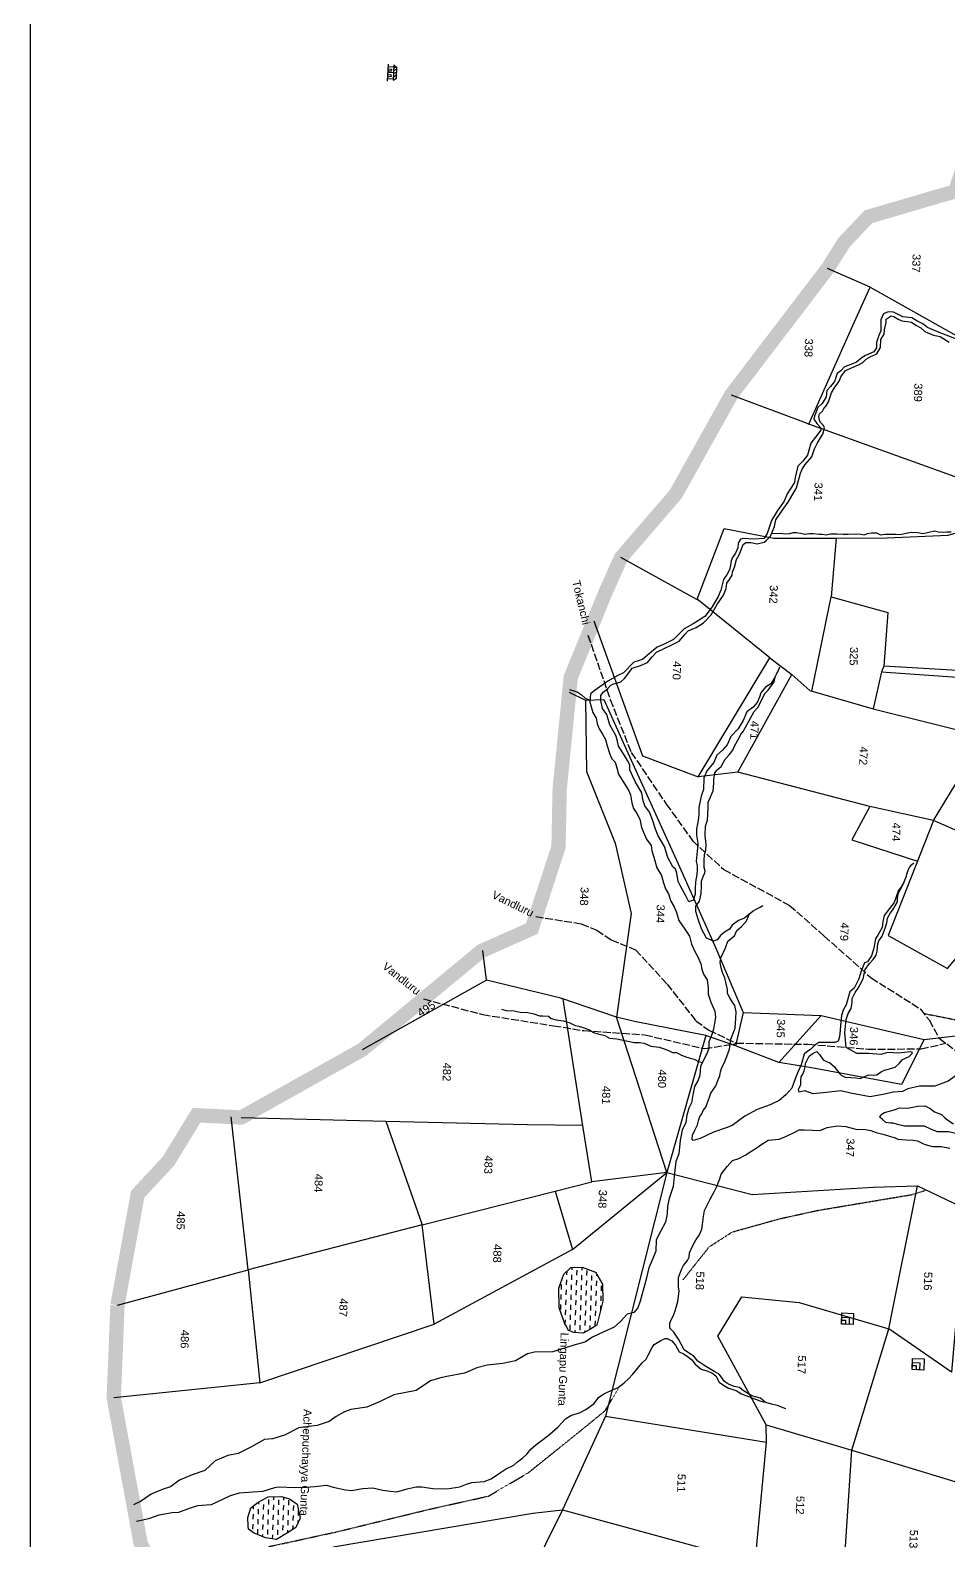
# Model space of a CAD drawing. Header units: inches. Extents: x 337143 to 343737, y 1590289 to 1599624.
# Drawn here: x 337143 to 338575, y 1595786 to 1598142 of the extents above; entities that cross this region are included whole.
import ezdxf

# ---------------------------------------------------------------- set-up
doc = ezdxf.new("R2010")
doc.units = ezdxf.units.IN
doc.header["$MEASUREMENT"] = 0
for name, pattern in [('ACAD_ISO02W100', [15, 12, -3]), ('ACAD_ISO03W100', [30, 12, -18]), ('ACAD_ISO07W100', [3, 0, -3]), ('BORDER', [1.75, 0.5, -0.25, 0.5, -0.25, 0, -0.25])]:
    doc.linetypes.add(name, pattern=pattern)
for name, color, linetype in [('C LINE COO', 6, 'Continuous'), ('CARTTRACK', 30, 'ACAD_ISO02W100'), ('NALA', 4, 'Continuous'), ('SQUAREWELL', 5, 'Continuous'), ('SURVEY_BND', 7, 'Continuous'), ('VILLAGE_AREA', 1, 'Continuous'), ('WATER_BODY', 4, 'Continuous')]:
    doc.layers.add(name, color=color, linetype=linetype)
doc.layers.add('FOOTPATH', color=150, linetype='ACAD_ISO07W100', lineweight=30)
doc.layers.add('VILL_BOUNDARY', color=6, linetype='BORDER', lineweight=30)
doc.styles.get("Standard").update_dxf_attribs({"font": 'arial.ttf'})
pattern_1 = [(268.02798, (340385.863, 1600582.354), (7.526929, -8.063744), [7.799956, -7.799956])]

# ---------------------------------------------------------------- blocks, each defined once
blk = doc.blocks.new('1')
at = {"layer": 'VILLAGE_AREA'}
for points in [[(621.38, -622.27), (627.16, -622.3), (626.31, -621.02), (622.35, -621.02), (621.38, -622.27)], [(622.06, -621.39), (622.89, -622.28)], [(622.23, -622.27), (622.19, -624.32)], [(623, -621.02), (623.67, -622.28)], [(624.05, -621.02), (624.68, -622.29)], [(624.27, -622.28), (624.41, -624.39)], [(625.11, -621.02), (626.11, -622.29)], [(626.78, -622.3), (626.65, -624.45)], [(621.23, -624.29), (627.59, -624.48)], [(622.95, -624.34), (623, -623.04), (623.83, -623.13), (623.85, -624.37)], [(625.18, -624.41), (625.07, -623.25), (625.77, -623.09), (626.06, -624.44)]]:
    blk.add_lwpolyline(points, dxfattribs=at)

msp = doc.modelspace()

# ---------------------------------------------------------------- hatches: boundary and pattern name
at = {"layer": 'WATER_BODY'}
h = msp.add_hatch(dxfattribs=at)
h.set_pattern_fill('DASH', color=256, scale=62.399649, angle=-91.972, style=0)
h.set_pattern_definition(pattern_1)
h.paths.add_polyline_path([(338016.5, 1596115.9), (338026.7, 1596122.3), (338035.7, 1596159.9), (338035.4, 1596186.2), (338024.6, 1596205.1), (338003.5, 1596212.8), (337986.2, 1596212.2), (337975.1, 1596202), (337967.2, 1596180.2), (337967.8, 1596149.2), (337976.8, 1596124.5), (337979.5, 1596120.8), (337981.7, 1596114.7), (337989.9, 1596110.6), (338005, 1596109.8)])
h = msp.add_hatch(dxfattribs=at)
h.set_pattern_fill('DASH', color=256, scale=62.399649, angle=-91.972, style=0)
h.set_pattern_definition(pattern_1)
h.paths.add_polyline_path([(337527, 1595787.8), (337544.4, 1595798.1), (337557.1, 1595806.5), (337564.2, 1595821), (337559.5, 1595843.3), (337547.5, 1595851.3), (337534.8, 1595854.8), (337514.1, 1595854.6), (337498.8, 1595846.1), (337486.9, 1595837.2), (337482.6, 1595822.1), (337482.8, 1595809), (337483.6, 1595804.3), (337491.2, 1595798.5), (337510, 1595790.5)])

# ---------------------------------------------------------------- linework, layer by layer
at = {"layer": 'C LINE COO', "color": 0}
msp.add_lwpolyline([(337143.2, 1599624.3), (337143.2, 1590289), (343736.8, 1590289), (343736.8, 1599624.3), (337143.2, 1599624.3)], dxfattribs=at)
at = {"layer": 'CARTTRACK'}
for points in [[(338012.6, 1597198.4), (338047.4, 1597098.1), (338080.2, 1597015.3), (338134.8, 1596935.1), (338176.2, 1596877.3), (338224.4, 1596832.9), (338327.1, 1596777), (338380.9, 1596729.2), (338454.4, 1596663.9), (338531.3, 1596615.3), (338544.4, 1596598.3), (338560.2, 1596570.1), (338610, 1596531.9), (338719, 1596470.9), (338813.3, 1596430.4), (338923.5, 1596374), (339029.7, 1596322.9), (339048.5, 1596312)], [(337931.3, 1596759.5), (338002.2, 1596748.3), (338026.5, 1596738.5), (338049, 1596723.3), (338086.8, 1596707.9), (338136, 1596654.3), (338180.8, 1596597.2), (338201.1, 1596582.4), (338243.8, 1596562.2), (338355.9, 1596560.4), (338449.7, 1596552.9), (338532.1, 1596553.1), (338570.8, 1596562)], [(337756.3, 1596631.1), (337848.6, 1596606.8), (337959.2, 1596589.3), (338006.2, 1596581.7), (338101.5, 1596575), (338194.7, 1596553.6), (338247.6, 1596562.1)]]:
    msp.add_lwpolyline(points, dxfattribs=at)
at = {"layer": 'FOOTPATH', "ltscale": 0.002}
for points in [[(338536.6, 1596608.4), (338606.7, 1596594.5), (338646.7, 1596571.3), (338705.2, 1596542.2), (338738.6, 1596545.3), (338751.8, 1596547.2), (338747.1, 1596566.1), (338722.7, 1596600.1), (338659.8, 1596600.8), (338616.5, 1596605.2), (338606.7, 1596594.5)], [(338160.9, 1596192.9), (338201.8, 1596244.5), (338237.6, 1596267.6), (338312.5, 1596288.5), (338371.5, 1596301.4), (338516.3, 1596325.7), (338538.8, 1596332.5)], [(337356.2, 1595701.2), (337466.1, 1595751.5), (337517, 1595777.3), (337619.1, 1595799.5), (337764.8, 1595835), (337857.7, 1595855.7), (337919.9, 1595892.2), (337999.3, 1595956.1), (338039.9, 1595989.2), (338061.4, 1596026.2)]]:
    msp.add_lwpolyline(points, dxfattribs=at)
at = {"layer": 'NALA'}
for points in [[(338589.7, 1597659), (338575.1, 1597665.1), (338560.1, 1597670.5), (338541.9, 1597678.5), (338534.6, 1597684), (338525.4, 1597689), (338517.5, 1597693.6), (338503.6, 1597694.8), (338489.2, 1597702.1), (338480.9, 1597702.6), (338473.3, 1597699.9), (338469.2, 1597690.4), (338469.3, 1597680.4), (338469.3, 1597673.1), (338465.9, 1597665.9), (338462.7, 1597655.2), (338462.4, 1597646.6), (338458.2, 1597640.5), (338445.4, 1597634.6), (338440.3, 1597631.5), (338431.4, 1597624.3), (338422.7, 1597620.5), (338412.7, 1597616.9), (338407, 1597610.8), (338401, 1597606.6), (338396.9, 1597594), (338391, 1597586.4), (338384.9, 1597579.9), (338384.2, 1597570.4), (338377.6, 1597559.9), (338371.3, 1597553.6), (338365.8, 1597540.2), (338364.7, 1597535.3), (338369.4, 1597528.4), (338375.1, 1597522.4), (338375.5, 1597518.4), (338367.3, 1597507.3), (338360.3, 1597498.1), (338354.8, 1597479.1), (338347.8, 1597469.7), (338339.7, 1597462), (338335.6, 1597444.4), (338334.6, 1597436.6), (338328.1, 1597426), (338323.2, 1597419), (338318.8, 1597407.4), (338308.2, 1597393.1), (338298.9, 1597377.4), (338292, 1597357.1), (338287.2, 1597349.3), (338270.8, 1597348.4), (338255.4, 1597349.3), (338250.3, 1597348.1), (338247.1, 1597342.2), (338246.2, 1597334.9), (338242.7, 1597326.5), (338237.8, 1597319.9), (338236, 1597314.3), (338233.9, 1597301.7), (338229.9, 1597293.6), (338224, 1597285.2), (338220, 1597268.8), (338215.5, 1597259), (338206.1, 1597242.6), (338194.8, 1597227.5), (338176.8, 1597216.4), (338162.8, 1597208.6), (338146, 1597191.6), (338130.6, 1597183.9), (338120.7, 1597179.7), (338108.5, 1597170), (338097.9, 1597160.7), (338084.4, 1597156.5), (338067.9, 1597139.8), (338059.5, 1597135.5), (338043.5, 1597126.6), (338024, 1597112.6), (338016.6, 1597106.9), (338015.8, 1597094.5), (338018.3, 1597085.2), (338020.5, 1597078), (338025.6, 1597068.9), (338026.9, 1597060.8), (338029.6, 1597053.2), (338035.4, 1597044.3), (338040.3, 1597035.6), (338042.6, 1597026), (338046.9, 1597012.9), (338049.8, 1597005.8), (338055.1, 1597000.6), (338057.7, 1596991.8), (338060.5, 1596981.7), (338064.5, 1596975.1), (338075.9, 1596956.5), (338078.8, 1596949.6), (338081, 1596936.8), (338083.9, 1596928.1), (338089, 1596920.6), (338093.7, 1596911.6), (338096.3, 1596898.6), (338103.7, 1596880.4), (338111, 1596870.6), (338112.2, 1596862.1), (338115.3, 1596852.1), (338120.1, 1596835.7), (338127.2, 1596823.6), (338130.5, 1596812.1), (338133.5, 1596803.1), (338138.1, 1596794.9), (338141.8, 1596783.7), (338147.1, 1596774.6), (338150.6, 1596765.9), (338154.5, 1596753.2), (338163.7, 1596739.7), (338170.8, 1596729.1), (338174.1, 1596716.4), (338179.1, 1596705.1), (338183.8, 1596696.7), (338188.5, 1596685.9), (338190.3, 1596677.8), (338192.7, 1596669.5), (338198.3, 1596661.1), (338200.2, 1596647.8), (338200, 1596638.4), (338204.5, 1596626.2), (338210.4, 1596611.8), (338211.5, 1596602.7), (338208.6, 1596584), (338205.5, 1596574.3), (338200.9, 1596564.2), (338201.3, 1596554.4), (338198.2, 1596545.6), (338191.5, 1596532.5), (338188.3, 1596525.5), (338187.1, 1596512.2), (338184.4, 1596504.3), (338178.6, 1596494.4), (338176.3, 1596481.4), (338173.9, 1596469.3), (338169.8, 1596460.7), (338166.8, 1596449.6), (338165.4, 1596438.3), (338159.7, 1596426.6), (338156.2, 1596411), (338154.2, 1596389.3), (338149.8, 1596377.5), (338147.6, 1596359.5), (338145.4, 1596338.8), (338139.4, 1596319.6), (338136.7, 1596307.8), (338136.1, 1596295.8), (338133.8, 1596282.9), (338125.8, 1596268.6), (338119.1, 1596255.5), (338118.5, 1596237.7), (338114, 1596226), (338107.6, 1596211.6), (338102.7, 1596192), (338094.2, 1596159.7), (338090.2, 1596149.4), (338084.2, 1596141.9), (338074, 1596139.3), (338063.5, 1596128.1), (338053.6, 1596119), (338037.3, 1596111.7), (338019.6, 1596103.6), (338008, 1596095.6), (337990.6, 1596091.3), (337958, 1596080.7), (337929.1, 1596080), (337918.7, 1596077.4), (337899.9, 1596066.8), (337880, 1596062.6), (337855.6, 1596060), (337839.7, 1596055.6), (337820, 1596047.2), (337792.8, 1596042.4), (337781.3, 1596039.6), (337767.3, 1596035.2), (337744.7, 1596020.1), (337710.3, 1596013.7), (337688.8, 1596003.3), (337667.8, 1595994.3), (337642.9, 1595990.9), (337633, 1595987), (337620.4, 1595980), (337609.3, 1595972.1), (337590.5, 1595965.6), (337562.1, 1595962), (337539.4, 1595950.6), (337521.1, 1595944.8), (337508.6, 1595943.8), (337487.2, 1595931.8), (337467.6, 1595922), (337451.1, 1595918.9), (337431.5, 1595910.5), (337415.5, 1595895.5), (337395.6, 1595889), (337375.7, 1595880.4), (337362, 1595870), (337350.7, 1595866.2), (337331.8, 1595858.7), (337315, 1595847.2), (337304.3, 1595842)], [(338590.7, 1596514.9), (338574, 1596502.7), (338553.6, 1596495.1), (338529.6, 1596494.8), (338511.4, 1596490.7), (338503, 1596486.8), (338488.8, 1596485.7), (338472.3, 1596482.3), (338452.5, 1596478.5), (338421.8, 1596484.1), (338407, 1596487.7), (338379.6, 1596484.9), (338363.6, 1596483.3), (338351, 1596487.7), (338342.1, 1596485.8), (338340.8, 1596490), (338344.4, 1596497.4), (338344.4, 1596503.3), (338345, 1596509.6), (338347.7, 1596513.8), (338349.9, 1596519.1), (338351.1, 1596525.1), (338351.9, 1596530.6), (338355.4, 1596537.6), (338357.8, 1596541.6), (338360.2, 1596544.1), (338364.8, 1596547.1), (338369.4, 1596548.9), (338373.4, 1596544.4), (338379.6, 1596536.2), (338383.5, 1596534.2), (338389.9, 1596531.5), (338393.1, 1596529), (338396.9, 1596525.1), (338399, 1596521.9), (338402.2, 1596518.2), (338405, 1596514.8), (338407.5, 1596512), (338413.5, 1596509.2), (338422.5, 1596508.7), (338430.3, 1596508.2), (338437, 1596507.2), (338445.3, 1596510.6), (338450.7, 1596512.6), (338457.4, 1596512.4), (338462.9, 1596512.8), (338470.2, 1596517.7), (338475.6, 1596520.2), (338491.4, 1596524.6), (338498.5, 1596530.9), (338502.6, 1596535.9), (338507.6, 1596538.7), (338513.4, 1596541.4), (338518.3, 1596546.2), (338518.5, 1596547.5), (338515.4, 1596548.8), (338496.7, 1596546.5), (338480.2, 1596547.7), (338469.2, 1596544.3), (338450.3, 1596546), (338432, 1596546.2), (338415.4, 1596555.2), (338413, 1596578), (338415.1, 1596598.8), (338418.4, 1596608.6), (338423.1, 1596616.3), (338424.5, 1596626.1), (338424.5, 1596632), (338429.5, 1596641.3), (338433.9, 1596648), (338437.2, 1596653.4), (338441.5, 1596662.7), (338444.8, 1596677.1), (338451.8, 1596686.3), (338457.1, 1596692.4), (338461.9, 1596699.2), (338463.7, 1596705.8), (338464.4, 1596716.8), (338466.2, 1596721.9), (338471.2, 1596729.2), (338476.8, 1596742.8), (338478.6, 1596750), (338479.8, 1596757.1), (338484.2, 1596765.2), (338488.1, 1596770.2), (338495.3, 1596782.4), (338495.5, 1596788.5), (338496.6, 1596796.6), (338501.8, 1596805.8), (338505, 1596812.8), (338500.4, 1596804.7), (338496.6, 1596800.9), (338492.6, 1596788.8), (338490.2, 1596781.6), (338482.8, 1596772), (338474.7, 1596761.3), (338472.2, 1596751.9), (338471.5, 1596742.7), (338464.9, 1596731.7), (338461.1, 1596724.7), (338458.3, 1596710.5), (338454.6, 1596698.1), (338448.4, 1596689.2), (338443.8, 1596687.2), (338438.4, 1596674.2), (338435, 1596662.3), (338427.7, 1596648), (338421, 1596642.3), (338415.4, 1596622.1), (338410.8, 1596613.5), (338408.2, 1596605.4), (338406.7, 1596595.7), (338405.9, 1596583), (338404.8, 1596571.9), (338402.5, 1596565.4), (338398.2, 1596563.2), (338372.4, 1596563.2), (338366.4, 1596559), (338359.4, 1596552.3), (338354, 1596548.5), (338349.6, 1596545), (338344.9, 1596528.3), (338340.5, 1596517.7), (338336.1, 1596508.3), (338330.7, 1596492.1), (338321.1, 1596481.6), (338311, 1596472.9), (338296.7, 1596465.8), (338276.3, 1596458.9), (338257.3, 1596448.1), (338237.6, 1596433.8), (338228.1, 1596430.3), (338208.5, 1596423.1), (338187.5, 1596413.5), (338176.9, 1596410.1), (338175.3, 1596412.6), (338175.5, 1596418.5), (338179.4, 1596426.6), (338183.7, 1596434.9), (338185.3, 1596443), (338186.9, 1596447.5), (338190.1, 1596452.1), (338192.2, 1596457.3), (338196.4, 1596462.4), (338199.3, 1596469.8), (338202.1, 1596478), (338204.5, 1596484.2), (338207.8, 1596489.4), (338212.1, 1596495.7), (338215, 1596503.8), (338218.1, 1596511.4), (338219.3, 1596517.4), (338221.5, 1596524.1), (338225.2, 1596531), (338229.4, 1596541.1), (338233.1, 1596553), (338235.4, 1596568.3), (338242, 1596585.5), (338243.1, 1596600.5), (338243.5, 1596611.2), (338241.6, 1596621.1), (338238, 1596625.9), (338234, 1596632.6), (338230.1, 1596639.8), (338230.1, 1596645.7), (338226.3, 1596663.8), (338222.6, 1596672.2), (338220, 1596681.7), (338218.9, 1596688.7), (338220.1, 1596696.2), (338226.9, 1596710.9), (338230.9, 1596721), (338236.4, 1596726), (338241, 1596729.7), (338244.9, 1596737.7), (338252.2, 1596743.9), (338259.1, 1596751.7), (338262, 1596757.6), (338264.6, 1596764.1), (338256.8, 1596757.1), (338247.6, 1596753.2), (338237.7, 1596746.3), (338233.6, 1596739.9), (338225.5, 1596735), (338219.1, 1596730.1), (338214, 1596723.1), (338208.4, 1596721.4), (338197.4, 1596725.9), (338189.7, 1596740.5), (338184.5, 1596755.6), (338180.7, 1596767.6), (338181, 1596775.8), (338186.5, 1596783.7), (338189.3, 1596795.8), (338189.5, 1596806), (338189.7, 1596814.7), (338192.5, 1596822), (338195.1, 1596827.8), (338195.3, 1596830.6), (338193.9, 1596836.3), (338194.1, 1596846.9), (338194.4, 1596856.2), (338196.4, 1596863), (338196.8, 1596872), (338195.6, 1596885.8), (338196.1, 1596900.6), (338199.3, 1596909.9), (338199.6, 1596918.8), (338200, 1596929.6), (338200.3, 1596938.1), (338203.3, 1596945), (338205.8, 1596951), (338208.1, 1596955.7), (338208.8, 1596967.5), (338209, 1596973.5), (338210.6, 1596984), (338214, 1596988.3), (338220.6, 1596993.8), (338226.4, 1597005), (338232.6, 1597011.8), (338235.6, 1597015), (338239, 1597020.4), (338241.4, 1597025.3), (338243.6, 1597029.8), (338246.8, 1597035.8), (338251.3, 1597044.4), (338254.7, 1597048.5), (338271.9, 1597079.7), (338277.5, 1597085.8), (338282.1, 1597094.3), (338285.4, 1597101.5), (338288.9, 1597108), (338293.5, 1597112.7), (338303.2, 1597125.5), (338304.7, 1597133.6), (338297.9, 1597122.8), (338289.4, 1597117.2), (338282.4, 1597108.4), (338280.3, 1597101.9), (338276.7, 1597093.6), (338270.1, 1597086.4), (338260.4, 1597079.1), (338254.4, 1597065.5), (338246.8, 1597052.4), (338235.2, 1597040.7), (338229.5, 1597027.2), (338222.2, 1597019.3), (338213.5, 1597011.5), (338208.8, 1596999.7), (338198, 1596986.9), (338193.4, 1596975.3), (338192.6, 1596957.9), (338189, 1596947.6), (338185.6, 1596929.9), (338185.7, 1596918.7), (338184.7, 1596909.2), (338182, 1596896.3), (338181.8, 1596886.3), (338184.1, 1596874.2), (338183.7, 1596866.6), (338181.6, 1596846), (338183, 1596838.5), (338183.2, 1596832), (338182.2, 1596825.4), (338180.2, 1596813.8), (338179.9, 1596803.2), (338179.7, 1596794.7), (338176.8, 1596784.9), (338173.8, 1596784), (338170, 1596782.6), (338165.6, 1596790.9), (338156.3, 1596808), (338153.4, 1596814.2), (338151.2, 1596827.2), (338149.1, 1596833.5), (338144.9, 1596837.4), (338137, 1596851.8), (338132.2, 1596868.9), (338121.8, 1596886.5), (338118.1, 1596895.9), (338112.7, 1596911.8), (338108.8, 1596922.6), (338101.4, 1596932.4), (338098.8, 1596940.2), (338096.6, 1596952.6), (338087, 1596969.2), (338082.1, 1596979.1), (338078.1, 1596988.3), (338078.2, 1596996.4), (338074.5, 1597002.8), (338068, 1597013.4), (338060.2, 1597025.6), (338058.2, 1597035.1), (338056.3, 1597041.9), (338051.7, 1597050.4), (338046.9, 1597058.6), (338042.3, 1597074.8), (338035.4, 1597084), (338032.6, 1597096.5), (338032.8, 1597104.5), (338036.3, 1597109.8), (338043.7, 1597115.1), (338048, 1597120.1), (338051.3, 1597122), (338064, 1597125.7), (338069.7, 1597131.1), (338077.8, 1597141.7), (338081.7, 1597147), (338094.4, 1597151.3), (338105.3, 1597155.9), (338112.7, 1597164.5), (338119.8, 1597172), (338144.5, 1597183.7), (338155.1, 1597189.1), (338164.3, 1597200.1), (338168.8, 1597205.2), (338181.5, 1597210.7), (338192.9, 1597217.7), (338204.8, 1597230.1), (338214.5, 1597247.5), (338223.8, 1597260.7), (338228.4, 1597271.3), (338229.4, 1597279.7), (338233.4, 1597285.3), (338237.3, 1597291.9), (338237.8, 1597297.3), (338241, 1597304.7), (338244.4, 1597316.5), (338248.6, 1597323.8), (338250.3, 1597329.2), (338254.4, 1597339.7), (338258.9, 1597343.1), (338266.6, 1597342.8), (338276.3, 1597341), (338287.3, 1597343.6), (338290.9, 1597346.7), (338297.3, 1597353), (338303.4, 1597367.8), (338305.5, 1597378.2), (338312.3, 1597388.4), (338318, 1597396.6), (338324.9, 1597405.8), (338330.3, 1597415.6), (338335.7, 1597424.8), (338337.6, 1597428.4), (338344, 1597451.3), (338347.2, 1597458.4), (338351.3, 1597464.8), (338361.8, 1597476.9), (338365.9, 1597489.3), (338370, 1597497.4), (338375.1, 1597506.1), (338379.1, 1597511.9), (338381.7, 1597521.8), (338379.9, 1597525.5), (338375, 1597530), (338373.7, 1597533.7), (338372.4, 1597539.7), (338373.9, 1597543.7), (338378.1, 1597547.9), (338380.6, 1597552), (338384.1, 1597556.1), (338387.8, 1597562.6), (338392.6, 1597576.5), (338397.6, 1597585.5), (338401.1, 1597590.2), (338404.8, 1597595.7), (338406.9, 1597601.7), (338409.5, 1597605), (338414.4, 1597611.2), (338425.9, 1597616.6), (338434.7, 1597620.1), (338441, 1597623.8), (338446.2, 1597628.8), (338453.9, 1597633.3), (338462.9, 1597637.3), (338468.5, 1597647.4), (338469.2, 1597659.9), (338474.4, 1597668.1), (338475.1, 1597674.8), (338477.4, 1597686.3), (338477.6, 1597691.2), (338485.6, 1597696.5), (338489.3, 1597695.7), (338496.1, 1597691.6), (338502.1, 1597688.8), (338510.5, 1597687.8), (338517, 1597686.9), (338523.6, 1597682.1), (338531.8, 1597678.1), (338538.1, 1597672.2), (338551.5, 1597666.3), (338561.7, 1597664.5), (338576, 1597655.6)], [(338299.1, 1597357.4), (338304.2, 1597356.9), (338312.1, 1597357.8), (338321.4, 1597356.6), (338327.3, 1597357), (338332.7, 1597358.6), (338338, 1597358.4), (338344.2, 1597357.6), (338351.2, 1597356.2), (338357.6, 1597357.3), (338364.3, 1597357.1), (338373.3, 1597356.3), (338378.4, 1597356.1), (338383.9, 1597355.2), (338390.6, 1597356.5), (338400.6, 1597356.4), (338410.5, 1597355.9), (338418.1, 1597356), (338428.2, 1597356.7), (338437.9, 1597356.2), (338443.3, 1597355.1), (338448.3, 1597357.1), (338455.4, 1597358.3), (338462.7, 1597358.1), (338468.9, 1597355.1), (338476.1, 1597355.8), (338480.8, 1597356.2), (338487, 1597356), (338492.4, 1597355.8), (338499, 1597355.6), (338514.2, 1597358.6), (338517.8, 1597359.2), (338526.6, 1597358.9), (338535.4, 1597357.3), (338544.1, 1597359.1), (338552.8, 1597361.4), (338561.3, 1597359.4), (338572, 1597359.8), (338578.7, 1597359.7)], [(338304.7, 1597133.6), (338307.3, 1597138.7), (338308.7, 1597141.1), (338311.7, 1597149.2)], [(337984, 1597113.6), (337992, 1597111.3), (337995.7, 1597110), (337999.3, 1597107.6), (338002.5, 1597105.3), (338008.6, 1597100.4), (338016, 1597097)], [(338505, 1596812.8), (338509.3, 1596822.4), (338509.6, 1596825.7), (338512, 1596831.9), (338514.1, 1596836.2), (338517.2, 1596840.3), (338520.7, 1596843.6)], [(338264.6, 1596764.1), (338270, 1596768.5), (338276, 1596771.4), (338281.2, 1596774.3), (338285.2, 1596776.7)], [(337877.9, 1596615.1), (337885.1, 1596613), (337897.4, 1596612.4), (337906.9, 1596610.6), (337919, 1596610.1), (337928.5, 1596608), (337937, 1596604.8), (337942.6, 1596604.6), (337951.3, 1596604.3), (337955.5, 1596600.7), (337962.9, 1596598.7), (337974.1, 1596597), (337983.6, 1596594.4), (337992.8, 1596589.5), (337998.5, 1596588.4), (338007.8, 1596585.7), (338014.9, 1596583), (338021.2, 1596578.7), (338028.1, 1596576.5), (338038.8, 1596574.1), (338046.4, 1596569.8), (338057.6, 1596568.7), (338072.3, 1596566), (338077.6, 1596564.5), (338084.7, 1596563.2), (338092.7, 1596562.9), (338100.5, 1596562), (338110.7, 1596557.2), (338123.5, 1596556), (338129.8, 1596553.6), (338137.4, 1596551.4), (338144.7, 1596547.7), (338150.8, 1596547.4), (338157.4, 1596543.9), (338163.5, 1596541.1), (338172.1, 1596538.8), (338178.3, 1596537.4), (338185.1, 1596533.5), (338191.3, 1596532)], [(338484.5, 1596437.5), (338477.1, 1596438.5), (338471.8, 1596443.2), (338467.9, 1596446.9), (338469.3, 1596450.4), (338474.9, 1596454.2), (338480.6, 1596455.6), (338488.6, 1596457.7), (338493.3, 1596459.4), (338498.3, 1596461.1), (338511.3, 1596460.7), (338527.1, 1596464.1), (338537.8, 1596464.4), (338546.3, 1596460.4), (338552.8, 1596455), (338563.7, 1596451), (338568.2, 1596446.5), (338573.7, 1596442), (338582.7, 1596436.3)], [(338590.2, 1596420), (338574.5, 1596423.9), (338557.7, 1596423.8), (338548.2, 1596427.2), (338537.4, 1596432.8), (338518.6, 1596432.4), (338506.3, 1596432.8), (338495.4, 1596435.3), (338488.3, 1596437.3), (338484.5, 1596437.5)], [(337309, 1595816.4), (337318.6, 1595818.6), (337329.7, 1595821.1), (337344.2, 1595826.2), (337364.7, 1595829.9), (337374.9, 1595830.5), (337393.1, 1595837.1), (337404.4, 1595840.9), (337418.2, 1595841.9), (337425.8, 1595842.8), (337443.4, 1595850.9), (337455.2, 1595856.8), (337469.6, 1595861), (337490.1, 1595862.5), (337506.2, 1595863.1), (337524.8, 1595869.1), (337530, 1595870.2), (337557.4, 1595869.3), (337574.1, 1595869.5), (337586.4, 1595870.5), (337605.2, 1595872.5), (337615.7, 1595869.5), (337634.6, 1595865.3), (337644.4, 1595864.3), (337661.4, 1595867.4), (337677.2, 1595868.5), (337692.8, 1595864.8), (337704.8, 1595863.3), (337714.6, 1595862.2), (337730.7, 1595866.9), (337744.9, 1595869.9), (337753.9, 1595870.2), (337770.7, 1595867.7), (337792.8, 1595867), (337813.1, 1595870.3), (337823.5, 1595874.4), (337831.7, 1595876.8), (337851, 1595878.3), (337861.7, 1595882.6), (337876.5, 1595892.3), (337884.3, 1595897.6), (337896.9, 1595903.7), (337902.6, 1595908.9), (337910.6, 1595914.7), (337917.7, 1595921.4), (337923.4, 1595929), (337931.2, 1595935.6), (337942, 1595943.4), (337953.5, 1595952.4), (337965.5, 1595963.2), (337972.6, 1595970.4), (337977.6, 1595976.4), (337986.1, 1595981.6), (338000.8, 1595986.1), (338009.3, 1595990.9), (338022.4, 1596000.3), (338029.8, 1596009.7), (338038.6, 1596015.7), (338048.7, 1596020.4), (338059.9, 1596025), (338069, 1596032.3), (338075.9, 1596038.4), (338082.9, 1596045.8), (338090.1, 1596054.6), (338097.3, 1596063.7), (338103.2, 1596069.2), (338106.6, 1596075.6), (338112.8, 1596087.5), (338115.7, 1596092), (338126.3, 1596098.2), (338132.9, 1596101.5), (338136.2, 1596101.3), (338143.7, 1596097.6), (338149.2, 1596090.9), (338152.1, 1596085.4), (338155, 1596080.8), (338161.7, 1596077.4), (338169, 1596072.7), (338174.4, 1596068.1), (338180, 1596061.4), (338189.2, 1596053.8), (338197.8, 1596051.1), (338206, 1596047.9), (338212.3, 1596043), (338217.3, 1596033.5), (338222.6, 1596029.6), (338231.8, 1596024.1), (338244, 1596020.5), (338252.1, 1596015.2), (338280.7, 1596004.4), (338288.8, 1596002.3), (338281.7, 1596008.3), (338268.3, 1596012.1), (338255.4, 1596019.6), (338249.1, 1596025), (338240.8, 1596026.6), (338232, 1596030.4), (338225.7, 1596034.5), (338217.7, 1596045.4), (338210.4, 1596049.7), (338195.1, 1596059), (338184, 1596065.9), (338177.6, 1596074.1), (338171.2, 1596078.2), (338162.5, 1596083.9), (338158, 1596092.4), (338153.6, 1596100.6), (338146.5, 1596111.2), (338140.2, 1596117.4), (338140.3, 1596125.5), (338142.6, 1596130.8), (338145.3, 1596136.1), (338148.8, 1596144.7), (338153, 1596159.1), (338153.1, 1596163), (338154.8, 1596175.7), (338153.7, 1596181.8), (338154.1, 1596195.5), (338153.9, 1596196.5), (338158.3, 1596209), (338161.7, 1596215.5), (338167.7, 1596223.2), (338170.5, 1596228.1), (338171, 1596234.9), (338176.1, 1596246.3), (338181.5, 1596256.1), (338185.1, 1596261.3), (338187, 1596264.9), (338190.4, 1596272.1), (338191, 1596279.5), (338192.7, 1596291.8), (338194.3, 1596301), (338200.2, 1596312.4), (338203.4, 1596318.8), (338209.8, 1596331.5), (338213, 1596337.7), (338218.1, 1596350.7), (338220.5, 1596357.7), (338229.8, 1596369.6), (338238.2, 1596379.1), (338247.8, 1596382.4), (338257.7, 1596387.6), (338266.6, 1596393.1), (338276.3, 1596399.6), (338282, 1596403.6), (338293.5, 1596410.6), (338310.7, 1596412.4), (338322.2, 1596417), (338335.1, 1596423.4), (338342, 1596427.1), (338350.4, 1596426.8), (338362.5, 1596426.4), (338374.3, 1596426), (338385.5, 1596430.6), (338401.6, 1596433.2), (338414.9, 1596432), (338430.3, 1596427.8), (338445.3, 1596427.2), (338453.9, 1596425.9), (338462.1, 1596423), (338474.6, 1596419.4), (338484.2, 1596416.7), (338490.7, 1596415.1), (338495.9, 1596412.6), (338508.8, 1596411.4), (338520.3, 1596411), (338526.3, 1596409.7), (338535.6, 1596405.2), (338538.5, 1596404), (338549.9, 1596401), (338563.5, 1596400.7), (338577, 1596398.1)], [(338288.8, 1596002.3), (338298.8, 1595999.8), (338307.4, 1595997.7), (338313.7, 1595994.9), (338320.8, 1595992.5)]]:
    msp.add_lwpolyline(points, dxfattribs=at)
at = {"layer": 'SQUAREWELL'}
for points in [[(338426.7, 1596140.7), (338426.1, 1596123.3), (338408.1, 1596123.9), (338408.7, 1596141.4)], [(338420.1, 1596134.4), (338419.7, 1596123.5), (338408.1, 1596123.9), (338408.5, 1596134.8)], [(338414.2, 1596130.1), (338414, 1596123.7), (338408.1, 1596123.9), (338408.3, 1596130.3)], [(338536.8, 1596069.8), (338536.2, 1596052.3), (338518.2, 1596053), (338518.8, 1596070.4)], [(338530.1, 1596063.5), (338529.8, 1596052.6), (338518.2, 1596053), (338518.6, 1596063.9)], [(338524.3, 1596059.2), (338524.1, 1596052.8), (338518.2, 1596053), (338518.4, 1596059.4)]]:
    msp.add_lwpolyline(points, close=True, dxfattribs=at)
at = {"layer": 'SURVEY_BND'}
for points in [[(338236.2, 1597573.6), (338353, 1597529.5), (338357.2, 1597527.4), (338425.7, 1597681.5), (338452.4, 1597741.1), (338386.3, 1597770.4)], [(338452.4, 1597741.1), (338591.4, 1597663.4), (338601.9, 1597665.3), (338659.5, 1597643.9), (338701.1, 1597632), (338701.1, 1597608.6), (338630.8, 1597544.4), (338585, 1597445.6), (338357.2, 1597527.4)], [(338399.6, 1597350), (338479.4, 1597350.4), (338574, 1597354.3), (338663.8, 1597380.5), (338702.6, 1597371.2)], [(338296.2, 1597163.2), (338182.9, 1597254.6), (338225, 1597365.1), (338302.3, 1597349.9), (338399.6, 1597350), (338391.9, 1597258.2)], [(338186.9, 1597251.4), (338064.2, 1597319.4)], [(338361.8, 1597111.2), (338391.9, 1597258.2), (338480.3, 1597234.1), (338474.1, 1597150.1)], [(338021.8, 1597220.8), (338097.6, 1597010.5), (338184.5, 1596977.4)], [(338246.4, 1596984.7), (338184.5, 1596977.4), (338296.2, 1597163.2), (338330.6, 1597137.3)], [(338721.8, 1597135.8), (338474.1, 1597150.1), (338470.1, 1597141.5), (338714.3, 1597124.4)], [(338452, 1596931.4), (338246.4, 1596984.7), (338330.6, 1597137.3), (338358.4, 1597112.2), (338457.4, 1597083.8)], [(338470.1, 1597141.5), (338457.4, 1597083.8), (338630.9, 1597040.7)], [(337983.6, 1597109.7), (338009, 1597097.1), (338010.4, 1596985.8), (338055.3, 1596874), (338080, 1596764.3), (338057.2, 1596602.6), (337970.6, 1596632.1), (337854.7, 1596660.6), (337849, 1596706.8)], [(338009, 1597097.1), (338037.6, 1597098.3), (338074.6, 1597014.8), (338153.1, 1596841.7), (338212.2, 1596710.5), (338254.9, 1596610.2), (338242.8, 1596557.7), (338196.6, 1596573.9), (338085.3, 1596596), (338057.2, 1596602.6)], [(338806, 1596800.7), (338709.1, 1596840.4), (338551.3, 1596909.3), (338630.9, 1597040.7), (338689.9, 1597021.3), (338832.2, 1596968.4)], [(338551.3, 1596909.3), (338452, 1596931.4), (338423.9, 1596879.1), (338526.3, 1596845.9)], [(338551.3, 1596909.3), (338480.7, 1596730.3), (338573.3, 1596678.7), (338709.1, 1596840.4)], [(337854.7, 1596660.6), (337660.8, 1596551.9)], [(338135.4, 1596360.5), (338018.9, 1596345.9), (338003.3, 1596443.2), (337973.9, 1596631)], [(338196.6, 1596573.9), (338135.4, 1596360.5), (338057.2, 1596602.6)], [(338254.9, 1596610.2), (338376.2, 1596605.3), (338310.4, 1596531.8), (338242.8, 1596557.7)], [(338376.2, 1596605.3), (338536.6, 1596567.9), (338501.5, 1596497.8), (338361.2, 1596523.6), (338310.4, 1596531.8)], [(338536.6, 1596567.9), (338718.5, 1596589.2)], [(337754.2, 1596278.9), (337482.8, 1596208.5), (337456.7, 1596447)], [(337472.3, 1596446.2), (337697.4, 1596440.5), (337917.7, 1596435.3), (338004.8, 1596434.1)], [(337697.4, 1596440.5), (337754.2, 1596278.9), (337961.7, 1596331.5), (338018.9, 1596345.9)], [(337961.7, 1596331.5), (337988.7, 1596240.1), (338135.4, 1596360.5)], [(338135.4, 1596360.5), (338040.1, 1595980.5), (338291.1, 1595939.9), (338290.5, 1595967), (338215.2, 1596105.1), (338252.5, 1596166.3), (338342.1, 1596157.6), (338481.9, 1596116.7), (338526.6, 1596339.5)], [(338135.4, 1596360.5), (338268.5, 1596325.9), (338457.4, 1596337.4), (338526.6, 1596339.5), (338613.5, 1596298)], [(338613.5, 1596298), (338586.9, 1596132.8), (338579.6, 1596049.1), (338481.9, 1596116.7)], [(337988.7, 1596240.1), (337772.7, 1596123.9), (337754.2, 1596278.9)], [(337279.2, 1596153.2), (337482.8, 1596208.5)], [(337482.8, 1596208.5), (337501.4, 1596032.5), (337772.7, 1596123.9)], [(338290.5, 1595967), (338424, 1595927.5), (338481.9, 1596116.7)], [(337501.4, 1596032.5), (337273.5, 1596008.8)], [(338040.1, 1595980.5), (337972.9, 1595834), (338273.5, 1595752), (338291.1, 1595939.9)], [(338273.5, 1595752), (338410.1, 1595713.8), (338424, 1595927.5)], [(338424, 1595927.5), (338627.1, 1595865.2)], [(337615.5, 1595776.3), (337926.6, 1595829.2), (337972.9, 1595834)], [(337972.9, 1595834), (337893.4, 1595673.7), (338261.6, 1595527)]]:
    msp.add_lwpolyline(points, dxfattribs=at)
at = {"layer": 'VILL_BOUNDARY', "color": 6, "linetype": 'ACAD_ISO03W100', "lineweight": -2, "ltscale": 3, "const_width": 22.3}
for points in [[(337279.2, 1596153.2), (337310.8, 1596326.6), (337358.4, 1596377.7), (337402.4, 1596449.7), (337472.3, 1596446.2), (337660.8, 1596551.9), (337846.2, 1596705.6), (337925.2, 1596740.8), (337966.8, 1596868.3), (337968.6, 1596958.2), (337985.9, 1597132.9), (338039.4, 1597263.8), (338064.2, 1597319.4), (338149.4, 1597418.2), (338236.2, 1597573.6), (338387, 1597771.3), (338411.6, 1597810.7), (338449.8, 1597851.1), (338585.1, 1597890.8), (338606.7, 1597955.8)], [(337390, 1595634.4), (337315.4, 1595781.6), (337273.5, 1596008.8), (337279.2, 1596153.2)]]:
    msp.add_lwpolyline(points, dxfattribs=at)
at = {"layer": 'WATER_BODY'}
for points in [[(337976.8, 1596124.5), (337967.8, 1596149.2), (337967.2, 1596180.2), (337975.1, 1596202), (337986.2, 1596212.2), (338003.5, 1596212.8), (338024.6, 1596205.1), (338035.4, 1596186.2), (338035.7, 1596159.9), (338026.7, 1596122.3), (338016.5, 1596115.9), (338005, 1596109.8), (337989.9, 1596110.6), (337981.7, 1596114.7), (337979.5, 1596120.8)], [(337482.8, 1595809), (337482.6, 1595822.1), (337486.9, 1595837.2), (337498.8, 1595846.1), (337514.1, 1595854.6), (337534.8, 1595854.8), (337547.5, 1595851.3), (337559.5, 1595843.3), (337564.2, 1595821), (337557.1, 1595806.5), (337544.4, 1595798.1), (337527, 1595787.8), (337510, 1595790.5), (337491.2, 1595798.5), (337483.6, 1595804.3)]]:
    msp.add_lwpolyline(points, close=True, dxfattribs=at)

# ---------------------------------------------------------------- block references
at = {"layer": 'VILLAGE_AREA', "xscale": 4.15997657629816, "yscale": 4.159976576222107, "zscale": 4.159976576318306, "rotation": 268.027979325756}
msp.add_blockref('1', (340385.9, 1600582.4), dxfattribs=at)

# ---------------------------------------------------------------- texts
at = {"layer": 'SURVEY_BND'}
for s, rotation, p in [('337', 268.028, (338518.9, 1597793.3)), ('338', 268.028, (338351.1, 1597661.4)), ('389', 268.028, (338521.7, 1597591.7)), ('341', 268.028, (338366.1, 1597436.9)), ('Tokanchi', 283.3614, (337988, 1597282.5)), ('342', 268.028, (338296.4, 1597276.8)), ('325', 268.028, (338421.4, 1597180.3)), ('470', 268.028, (338145.5, 1597158.1)), ('471', 268.028, (338266.6, 1597065)), ('472', 268.028, (338436.5, 1597025)), ('474', 268.028, (338487.6, 1596906.3)), ('Vandluru', 334.005, (337861.7, 1596789.3)), ('348', 268.028, (338001.3, 1596805.9)), ('344', 268.028, (338120, 1596778.5)), ('479', 268.028, (338406.8, 1596750.7)), ('Vandluru', 321.49, (337691, 1596679.7)), ('495', 33.193, (337751.9, 1596602.7)), ('345', 268.028, (338307.7, 1596599.9)), ('346', 268.028, (338421.5, 1596587.8)), ('482', 268.028, (337787.1, 1596531.9)), ('480', 268.028, (338122.6, 1596521.4)), ('481', 268.028, (338035.4, 1596495.6)), ('347', 268.028, (338415.8, 1596414)), ('483', 268.028, (337851.8, 1596387.3)), ('484', 268.028, (337587.1, 1596358.6)), ('348', 268.028, (338029.8, 1596333.7)), ('485', 268.028, (337372.2, 1596300.3)), ('488', 268.028, (337865.7, 1596248.9)), ('518', 268.028, (338181.7, 1596206.3)), ('516', 268.028, (338537.1, 1596205.6)), ('487', 268.028, (337625.7, 1596164.4)), ('486', 268.028, (337378.5, 1596115.2)), ('Lingapu Gunta', 268.028, (337970.2, 1596110.9)), ('517', 268.028, (338340.3, 1596075.3)), ('Achepuchayya Gunta', 268.028, (337569.5, 1595991.6)), ('511', 268.028, (338152.7, 1595890.6)), ('512', 268.028, (338337.8, 1595856.2)), ('513', 268.028, (338514.7, 1595803.4))]:
    msp.add_text(s, height=12.48, rotation=rotation, dxfattribs=at).set_placement(p)

doc.saveas('drawing.dxf')
